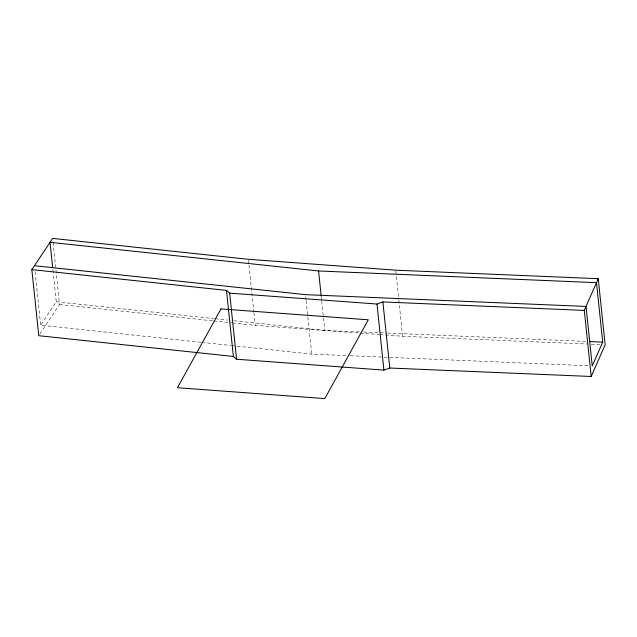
<?xml version="1.0" encoding="UTF-8"?>
<svg xmlns="http://www.w3.org/2000/svg" width="637" height="637" viewBox="0 0 637 637"><rect width="100%" height="100%" fill="white"/><g stroke="black" fill="none" stroke-linecap="round" stroke-linejoin="round"><path stroke-width="0.48" stroke-dasharray="3.19 2.39" d="M200.926 342.292L40.664 325.181L56.255 301.771L53.301 273.504M39.844 334.051L59.544 304.478L52.847 240.372M233.962 320.745L324.798 330.444L359.539 331.909M363.504 332.076L386.333 333.032M387.328 333.071L585.841 341.416M379.859 334.576L402.6 336.256L587.274 344.02M591.247 344.187L600.189 344.561M231.589 345.572L311.724 354.124L349.394 355.709M350.382 355.749L383.092 357.126M384.087 357.166L588.285 365.749M232.529 322.951L255.262 325.38L359.093 333.04M360.08 333.119L378.864 334.505M56.255 301.771L214.223 318.635M215.21 318.747L228.046 320.116M59.544 304.478L212.758 320.841M213.745 320.944L231.534 322.84M201.913 342.403L230.602 345.461M395.8 271.163L398.682 298.777M398.786 299.764L402.6 336.256M321.335 297.296L321.637 300.226M321.741 301.197L323.373 316.796M323.469 317.775L324.798 330.444M305.712 296.603L306.023 299.533M306.118 300.505L307.751 316.103M307.854 317.083L311.724 354.124M248.462 260.286L248.868 264.228M248.971 265.215L253.821 311.573M253.924 312.552L255.262 325.38M52.895 269.602L53.197 272.525M35.059 271.569L40.664 325.181"/><path stroke-width="0.96" d="M591.2 376.491L584.296 310.41L598.247 278.695L395.696 270.184L248.358 259.299L52.64 238.405L31.85 269.618L38.753 335.691L233.373 356.473L236.566 359.236L383.912 370.113L389.78 368.027L591.2 376.491L605.15 344.768L598.247 278.695M52.688 267.651L50.044 242.307L318.58 270.98L596.503 282.661L602.713 342.125L592.251 365.917L586.04 306.445L305.513 294.66L34.446 265.717M31.85 269.618L226.469 290.4L229.662 293.155L377.008 304.04L382.877 301.946L584.296 310.41M589.814 341.583L602.713 342.125M382.877 301.946L389.78 368.027M377.008 304.04L383.912 370.113M318.58 270.98L321.231 296.324M229.662 293.155L236.566 359.236M226.469 290.4L233.373 356.473M220.967 308.913L177.468 387.718L324.806 398.595L368.305 319.798L220.967 308.913"/></g></svg>
